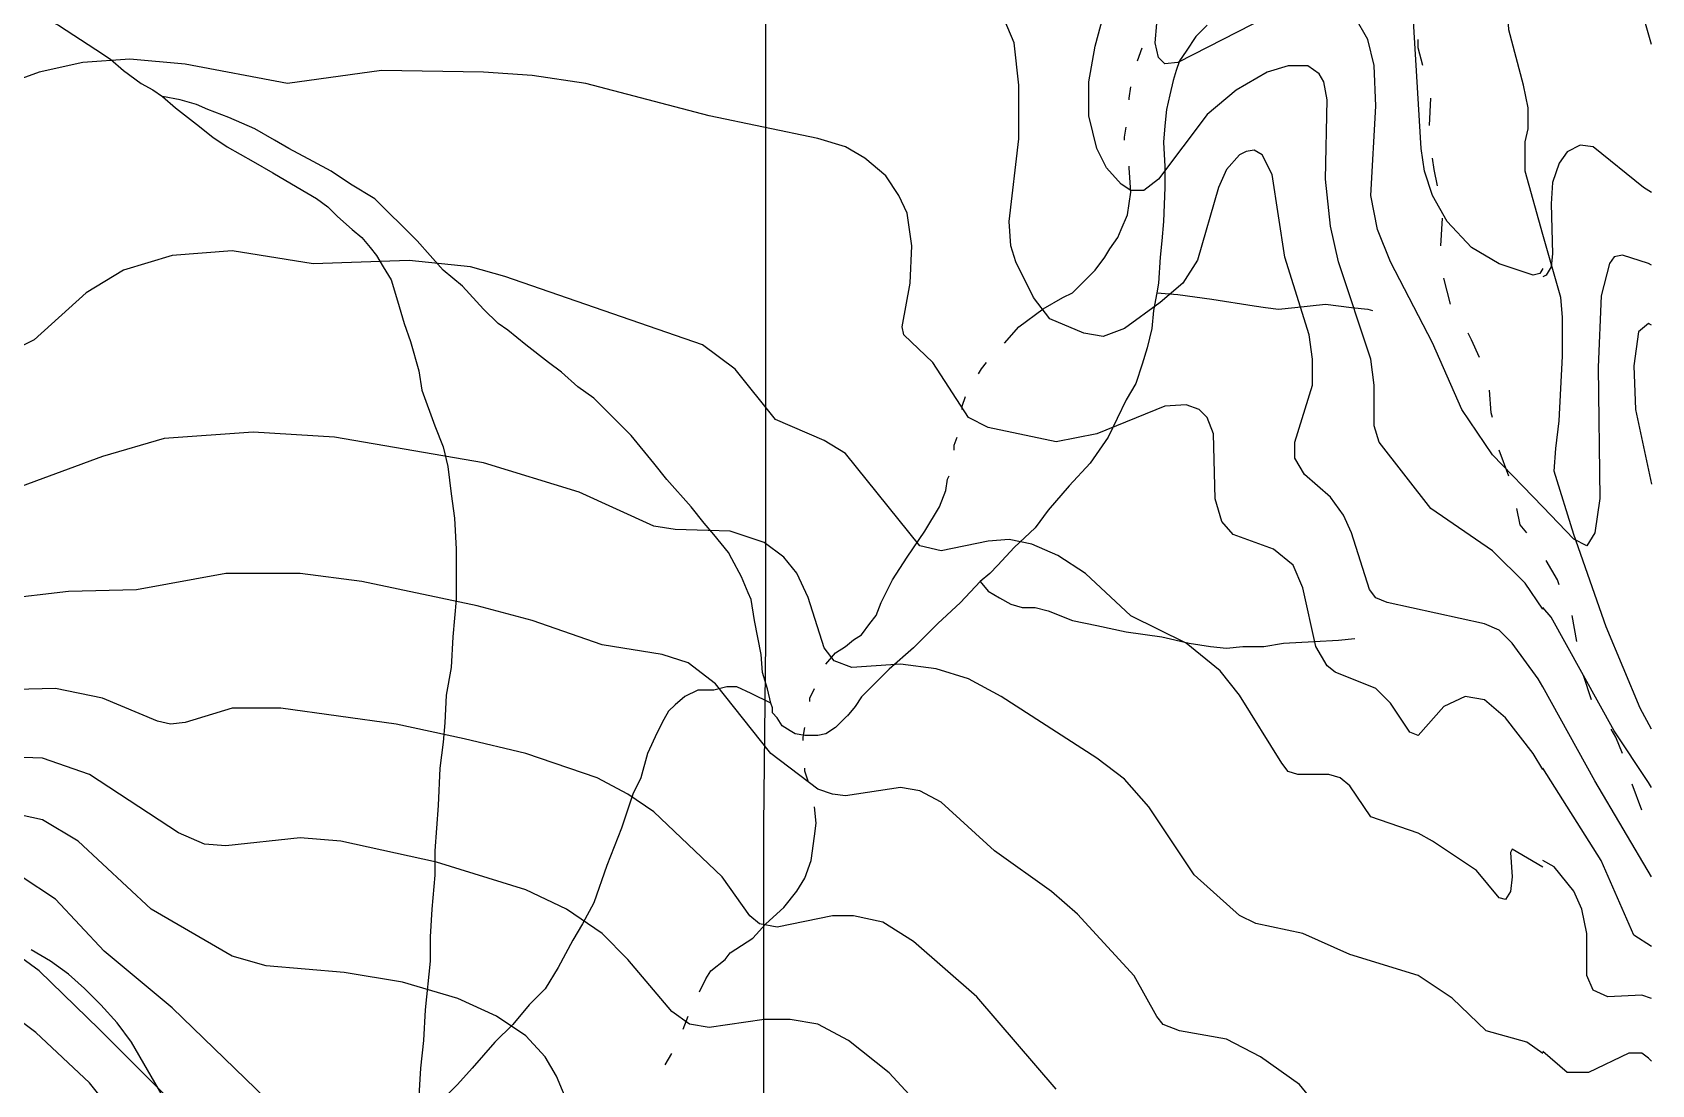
# Model space of a CAD drawing. Extents: x -4.4 to 64.9, y -5.9 to 77.3.
# Drawn here: x 26.4 to 31.67, y 19.39 to 22.81 of the extents above; entities that cross this region are included whole.
import ezdxf

# ---------------------------------------------------------------- set-up
doc = ezdxf.new("R2010")
doc.units = 0
for name, color, linetype in [('7000-7200', 7, 'CONTINUOUS'), ('7200-7400', 7, 'CONTINUOUS'), ('7400-7600', 7, 'CONTINUOUS'), ('7600-7800', 7, 'CONTINUOUS'), ('roads', 7, 'CONTINUOUS'), ('split_lines', 7, 'CONTINUOUS'), ('topo', 7, 'CONTINUOUS'), ('water', 7, 'CONTINUOUS')]:
    doc.layers.add(name, color=color, linetype=linetype)

msp = doc.modelspace()

# ---------------------------------------------------------------- linework, layer by layer
at = {"layer": '7000-7200', "color": 2}
msp.add_lwpolyline([(31.313941, 22.043306), (31.303384, 22.027483), (31.282297, 22.022218), (31.171576, 22.05913), (31.081946, 22.111849), (31.002857, 22.196208), (30.955406, 22.28056), (30.929054, 22.359649), (30.918497, 22.433468), (30.892145, 22.86581)], dxfattribs=at)
at = {"layer": '7200-7400', "color": 2}
for points in [[(31.31392, 20.68371), (31.298097, 20.710062), (31.213738, 20.82605), (31.171558, 20.86823), (31.124107, 20.889317), (30.807758, 20.957868), (30.770849, 20.97369), (30.749762, 21.000043), (30.691762, 21.184584), (30.66541, 21.242584), (30.62323, 21.300573), (30.53887, 21.374394), (30.507231, 21.427115), (30.507231, 21.479844), (30.565231, 21.664375), (30.565231, 21.748734), (30.554674, 21.827824), (30.475593, 22.080903), (30.433362, 22.349794), (30.401774, 22.413063), (30.375421, 22.428886), (30.349016, 22.42362), (30.327929, 22.413063), (30.285759, 22.365613), (30.25938, 22.307614), (30.19084, 22.070365), (30.14339, 21.996543), (30.069581, 21.933273), (29.95358, 21.848914), (29.88504, 21.822561), (29.82177, 21.833091), (29.71105, 21.880552), (29.658332, 21.94909), (29.60033, 22.065081), (29.584508, 22.117812), (29.579242, 22.196891), (29.610884, 22.465792), (29.610884, 22.639782), (29.595062, 22.77686), (29.54233, 22.9034)], [(31.313925, 20.936773), (31.255933, 21.021133), (31.150484, 21.126583), (30.950123, 21.263663), (30.781403, 21.479833), (30.765608, 21.532562), (30.765608, 21.664372), (30.755051, 21.748734), (30.649601, 22.065073), (30.623249, 22.181074), (30.607426, 22.333974), (30.612692, 22.592324), (30.602135, 22.650323), (30.586313, 22.676676), (30.549403, 22.703028), (30.486134, 22.703028), (30.417543, 22.681941), (30.317372, 22.623939), (30.222463, 22.54486), (30.064292, 22.333961), (30.016842, 22.297049), (29.974662, 22.297049), (29.943023, 22.318136), (29.895573, 22.370868), (29.863931, 22.434137), (29.837579, 22.539577), (29.837579, 22.650307), (29.858666, 22.766298), (29.895576, 22.903376)], [(30.417583, 22.861564), (30.127602, 22.713934), (30.085422, 22.708669), (30.064335, 22.729756), (30.053778, 22.777217), (30.059043, 22.840477)], [(31.313941, 21.269275), (31.150492, 21.437994), (31.05031, 21.585624), (30.955412, 21.801804), (30.818321, 22.065414), (30.776141, 22.170874), (30.755053, 22.281595), (30.770875, 22.571575), (30.76561, 22.703385), (30.744523, 22.787745), (30.70234, 22.861564)], [(31.313927, 20.41492), (31.282289, 20.46764), (31.192658, 20.583642), (31.124118, 20.641641), (31.060848, 20.652171), (30.992308, 20.620533), (30.907948, 20.525632), (30.881569, 20.536189), (30.818307, 20.631087), (30.770849, 20.678537), (30.639039, 20.731269), (30.612686, 20.752356), (30.575777, 20.815636), (30.533597, 21.005446), (30.501966, 21.079257), (30.438646, 21.131975), (30.306836, 21.179436), (30.269935, 21.221605), (30.248847, 21.295426), (30.243582, 21.506326), (30.222495, 21.559047), (30.196116, 21.585399), (30.153936, 21.601221), (30.085396, 21.595956), (29.863955, 21.506326), (29.732145, 21.479947), (29.510705, 21.527397), (29.447427, 21.559039), (29.331436, 21.738297), (29.236536, 21.827937), (29.23127, 21.85429), (29.257623, 21.996641), (29.262888, 22.11791), (29.247066, 22.22336), (29.220713, 22.281359), (29.178534, 22.344629), (29.109993, 22.40262), (29.046723, 22.43953), (28.957093, 22.465882), (28.603792, 22.539701), (28.203084, 22.645153), (28.029094, 22.671506), (27.870923, 22.682036), (27.538762, 22.687301), (27.232954, 22.645122), (26.900794, 22.708391), (26.721523, 22.724213), (26.568583, 22.713657), (26.426224, 22.682026), (26.326053, 22.645116)], [(31.313927, 20.098163), (31.213759, 20.156162), (31.208467, 20.145605), (31.213759, 20.066516), (31.208467, 20.019066), (31.192645, 19.992713), (31.171558, 19.997979), (31.097747, 20.087609), (30.955399, 20.182517), (30.907948, 20.20887), (30.755037, 20.261591), (30.686497, 20.36177), (30.654858, 20.388123), (30.617957, 20.398679), (30.517778, 20.398679), (30.486147, 20.40921), (30.465059, 20.435562), (30.327931, 20.657011), (30.264659, 20.736092), (30.153941, 20.825722), (29.974681, 20.91536), (29.827051, 21.052441), (29.73741, 21.110432), (29.653061, 21.147342), (29.57924, 21.163164), (29.510699, 21.157899), (29.357799, 21.12627), (29.289259, 21.142092), (29.046721, 21.442622), (28.97818, 21.484802), (28.82001, 21.553353), (28.6882, 21.716791), (28.58275, 21.795883), (27.939469, 22.017323), (27.828751, 22.048952), (27.62839, 22.070039), (27.317319, 22.059509), (27.053699, 22.101689), (26.858609, 22.085866), (26.700441, 22.038416), (26.579129, 21.964595), (26.41041, 21.811705), (26.34714, 21.780066)]]:
    msp.add_lwpolyline(points, dxfattribs=at)
at = {"layer": '7400-7600', "color": 2}
for points in [[(30.639047, 19.249292), (30.523059, 19.391643), (30.396519, 19.481284), (30.285757, 19.539273), (30.132857, 19.565626), (30.080128, 19.586713), (30.05904, 19.613065), (29.98523, 19.744873), (29.800691, 19.945223), (29.716331, 20.019045), (29.5318, 20.150855), (29.35781, 20.309025), (29.289262, 20.345935), (29.226, 20.356465), (29.046731, 20.330113), (29.004552, 20.335378), (28.957101, 20.3512), (28.804201, 20.467188), (28.62493, 20.693909), (28.5353, 20.76245), (28.45094, 20.788802), (28.25582, 20.820433), (28.029109, 20.899522), (27.849841, 20.946983), (27.475501, 21.026065), (27.27514, 21.052417), (27.032609, 21.052417), (26.742631, 20.999699), (26.521141, 20.994434), (26.2997, 20.968081)], [(29.73214, 19.376139), (29.47379, 19.676669), (29.268161, 19.855929), (29.16799, 19.919199), (29.073081, 19.940286), (29.004541, 19.940286), (28.82528, 19.903377), (28.767281, 19.913934), (28.73564, 19.940286), (28.646009, 20.066826), (28.424521, 20.277728), (28.34017, 20.335727), (28.23999, 20.388445), (28.008001, 20.467537), (27.807651, 20.514988), (27.58621, 20.562435), (27.211859, 20.615167), (27.053691, 20.615167), (26.900791, 20.567706), (26.85333, 20.562441), (26.811161, 20.572997), (26.63185, 20.646808), (26.47895, 20.678447), (26.26278, 20.673182)], [(29.447424, 19.149499), (29.189072, 19.428939), (29.057264, 19.534389), (28.957093, 19.58712), (28.867452, 19.602942), (28.783093, 19.602942), (28.603792, 19.57659), (28.540562, 19.587147), (28.482523, 19.629327), (28.340164, 19.798036), (28.255812, 19.882395), (28.139814, 19.961485), (28.008004, 20.024757), (27.718012, 20.114385), (27.406944, 20.182925), (27.275134, 20.193482), (27.032604, 20.167129), (26.964064, 20.172394), (26.879693, 20.209304), (26.589673, 20.399113), (26.436762, 20.451834), (26.278594, 20.457099)], [(28.160914, 19.291729), (28.108193, 19.418268), (28.071284, 19.481538), (28.008014, 19.550079), (27.913114, 19.613348), (27.786574, 19.67135), (27.607303, 19.724069), (27.417504, 19.75571), (27.164425, 19.776797), (27.053705, 19.808436), (26.790084, 19.961326), (26.552774, 20.182777), (26.436773, 20.251317), (26.368233, 20.267139)]]:
    msp.add_lwpolyline(points, dxfattribs=at)
at = {"layer": '7600-7800', "color": 2}
for points in [[(26.900791, 19.291766), (26.621341, 19.571206), (26.426221, 19.761018), (26.326039, 19.834826)], [(26.737345, 19.212798), (26.589676, 19.397337), (26.415686, 19.560778), (26.252237, 19.682047)]]:
    msp.add_lwpolyline(points, dxfattribs=at)
at = {"layer": 'roads', "color": 7}
for points in [[(25.709169, 23.409694), (25.767168, 23.346433), (25.862069, 23.24097), (25.935877, 23.182973), (26.094058, 23.061714), (26.241688, 22.966808), (26.336588, 22.914103), (26.489488, 22.834993), (26.610797, 22.755909), (26.658208, 22.724291), (26.700427, 22.687382), (26.758387, 22.645181), (26.795338, 22.624014), (26.826967, 22.602848)], [(30.222523, 22.83457), (30.185625, 22.79766), (30.153983, 22.750194), (30.132896, 22.718576), (30.122365, 22.686932), (30.111808, 22.655288), (30.101278, 22.607848), (30.090721, 22.560408), (30.085456, 22.507677), (30.080191, 22.454945), (30.085456, 22.375861), (30.085456, 22.307308), (30.080191, 22.196606), (30.074926, 22.133318), (30.06966, 22.080613), (30.064395, 21.996237), (30.05913, 21.96462)], [(30.923749, 22.703178), (30.907927, 22.761174), (30.907927, 22.787633)], [(26.826956, 22.603006), (26.869128, 22.566097), (26.937668, 22.513365), (26.990397, 22.471191), (27.037848, 22.439547), (27.122207, 22.392107), (27.185477, 22.355198), (27.264566, 22.307731), (27.327836, 22.270822), (27.364748, 22.244364), (27.396377, 22.212746), (27.443827, 22.170545), (27.475468, 22.144086), (27.501821, 22.112469), (27.522908, 22.08601), (27.543995, 22.049101), (27.570348, 22.006926), (27.591435, 21.938373), (27.612523, 21.864554), (27.63361, 21.806558), (27.659962, 21.711651), (27.670493, 21.64839), (27.712723, 21.532396), (27.739049, 21.463869), (27.754871, 21.400581), (27.765401, 21.31094), (27.775985, 21.231856), (27.78125, 21.131685), (27.78125, 21.047336), (27.78125, 20.968252), (27.77072, 20.846967), (27.765401, 20.746795), (27.749579, 20.657181), (27.744314, 20.56754), (27.739049, 20.504278), (27.728545, 20.419903), (27.72328, 20.298644), (27.712749, 20.151007), (27.712749, 20.071923), (27.702219, 19.961221), (27.696954, 19.87158), (27.696954, 19.792496), (27.681105, 19.634328), (27.67584, 19.534131), (27.665283, 19.444516), (27.660018, 19.354875)], [(28.804174, 20.630617), (28.793644, 20.678057), (28.777822, 20.730788), (28.772556, 20.788785), (28.751469, 20.899513), (28.740939, 20.96804), (28.730382, 20.989207), (28.709295, 21.041938), (28.677653, 21.099935), (28.667123, 21.121101), (28.619672, 21.179098), (28.588041, 21.216008), (28.545861, 21.268739), (28.466772, 21.358353), (28.424592, 21.411085), (28.350771, 21.500726), (28.303321, 21.548165), (28.271692, 21.57981), (28.229512, 21.621984), (28.176781, 21.658894), (28.124063, 21.706333), (28.081883, 21.737978), (28.008072, 21.795974), (27.950073, 21.84344), (27.918391, 21.864607), (27.870981, 21.912047), (27.802393, 21.985866), (27.739131, 22.038597), (27.654771, 22.133477), (27.612591, 22.175678), (27.554592, 22.233674), (27.517683, 22.270584), (27.438601, 22.318024), (27.375332, 22.360198), (27.317332, 22.391842), (27.238243, 22.434017), (27.190793, 22.460475), (27.127523, 22.497385), (27.043163, 22.534294), (26.974623, 22.560752), (26.937711, 22.576627), (26.884992, 22.592502), (26.826991, 22.603086)], [(30.944839, 22.5081), (30.950104, 22.597741)], [(30.971217, 22.313023), (30.960661, 22.365728), (30.955395, 22.402637)], [(30.981748, 22.117946), (30.987013, 22.20756)], [(31.013392, 21.928134), (30.992305, 22.012483)], [(30.059037, 21.965043), (30.048507, 21.90702), (30.043242, 21.849023), (30.02742, 21.785761), (30.011598, 21.73303), (29.99051, 21.669768), (29.958879, 21.617063), (29.90088, 21.495778), (29.842881, 21.411429), (29.77434, 21.33761), (29.7058, 21.258526), (29.66362, 21.200529), (29.59508, 21.137268), (29.542351, 21.079271), (29.515999, 21.052813), (29.484368, 21.026354)], [(30.059037, 21.965043), (30.127578, 21.959751), (30.238308, 21.943876), (30.375386, 21.92271), (30.412288, 21.917418), (30.454478, 21.912126), (30.507197, 21.917418), (30.607378, 21.928001), (30.691738, 21.917418), (30.744456, 21.912126), (30.760278, 21.906835)], [(31.108293, 21.754144), (31.08194, 21.81214), (31.071383, 21.833307)], [(31.150483, 21.559066), (31.145192, 21.574941), (31.139926, 21.648734)], [(31.203204, 21.369254), (31.171573, 21.453603)], [(31.261203, 21.184707), (31.240116, 21.211166), (31.229559, 21.263897)], [(31.366653, 21.015983), (31.361388, 21.031858), (31.324489, 21.095146)], [(29.484328, 21.026539), (29.421058, 20.957986), (29.347247, 20.889459), (29.268158, 20.810375), (29.189066, 20.741821), (29.125796, 20.678533), (29.099444, 20.652075), (29.078357, 20.620457), (29.052004, 20.588813)], [(29.484328, 21.026539), (29.51068, 20.994895), (29.54759, 20.973729), (29.584499, 20.952562), (29.621401, 20.941979), (29.66358, 20.941979), (29.70576, 20.931395), (29.78485, 20.899751), (29.863939, 20.883876), (29.95884, 20.862709), (30.074838, 20.846834), (30.164468, 20.825668), (30.233009, 20.815084), (30.28573, 20.809793), (30.338458, 20.815084), (30.406999, 20.815084), (30.470308, 20.825668), (30.57049, 20.830959), (30.649569, 20.836251), (30.7023, 20.841543)], [(31.424652, 20.831462), (31.40883, 20.915811)], [(28.804166, 20.63112), (28.740896, 20.662737), (28.693449, 20.683904), (28.661807, 20.683904), (28.619627, 20.673321), (28.566906, 20.673321), (28.524727, 20.652154), (28.493098, 20.625696), (28.472011, 20.604529), (28.456189, 20.578071), (28.435102, 20.535896), (28.403463, 20.467343), (28.382375, 20.388259), (28.355996, 20.335554), (28.319098, 20.224825), (28.271637, 20.103567), (28.229467, 19.982282), (28.192558, 19.913755), (28.160917, 19.861023), (28.113466, 19.771383), (28.071286, 19.702855), (28.018568, 19.650124), (27.965837, 19.586862), (27.907798, 19.528865), (27.833987, 19.44449), (27.786526, 19.391785), (27.733808, 19.339053)], [(31.472103, 20.64165), (31.44575, 20.720734)], [(29.051986, 20.588919), (29.015076, 20.552009), (28.983445, 20.530843), (28.957093, 20.525551), (28.914913, 20.525551), (28.883274, 20.530843), (28.867452, 20.541426), (28.841099, 20.557301), (28.825277, 20.583759), (28.809455, 20.599634), (28.809455, 20.615509), (28.80419, 20.631384)], [(31.572282, 20.46766), (31.551195, 20.520365), (31.535373, 20.546823)], [(31.635554, 20.283113), (31.603924, 20.367489)], [(26.842749, 19.32884), (26.726761, 19.529209), (26.679311, 19.592471), (26.626579, 19.650468), (26.57385, 19.703199), (26.52113, 19.750639), (26.46313, 19.792814), (26.399861, 19.829723)]]:
    msp.add_lwpolyline(points, dxfattribs=at)
at = {"layer": 'split_lines', "color": 5}
msp.add_lwpolyline([(28.782076, 19.045313), (28.782076, 19.642821), (28.782076, 20.234218), (28.788162, 20.8317), (28.788162, 21.429182), (28.788162, 22.020605), (28.788162, 22.61814), (28.788162, 23.209564), (28.788162, 23.807019), (28.794247, 24.404528), (28.794247, 24.995951), (28.794247, 25.593459), (28.794247, 26.184856), (28.794247, 26.782391), (28.800359, 27.379873), (28.800359, 27.97127), (28.800359, 28.568805), (28.800359, 29.160201)], dxfattribs=at)
at = {"layer": 'topo', "color": 2}
for points in [[(31.667178, 22.291334), (31.640825, 22.307156), (31.477376, 22.438966), (31.435197, 22.444231), (31.393017, 22.423144), (31.366664, 22.386235), (31.345577, 22.322975), (31.340312, 22.254425), (31.345577, 22.090986), (31.340312, 22.048806), (31.32449, 22.022427), (31.313959, 22.017162)], [(31.667199, 22.055005), (31.656642, 22.060271), (31.57229, 22.086623), (31.545911, 22.081358), (31.530089, 22.060271), (31.50371, 21.954821), (31.49318, 21.722842), (31.498445, 21.295773), (31.482623, 21.185042), (31.456271, 21.142873), (31.414091, 21.16396), (31.313909, 21.269399)], [(31.667189, 21.85955), (31.656658, 21.864815), (31.625019, 21.838436), (31.609197, 21.727716), (31.614489, 21.585365), (31.66721, 21.342826)], [(31.313909, 19.492587), (31.261177, 19.529497), (31.129367, 19.566398), (31.018647, 19.671848), (30.907927, 19.745667), (30.686487, 19.814207), (30.533589, 19.882747), (30.380679, 19.914386), (30.327918, 19.940739), (30.180288, 20.072549), (30.032659, 20.293989), (29.953567, 20.38363), (29.863937, 20.45217), (29.552869, 20.652518), (29.447419, 20.71052), (29.341967, 20.742148), (29.225979, 20.75797), (29.067798, 20.747413), (29.009809, 20.768501), (28.978167, 20.810681), (28.925438, 20.974132), (28.888537, 21.053211), (28.846357, 21.105942), (28.783087, 21.15339), (28.672367, 21.190302), (28.493059, 21.195567), (28.424519, 21.206124), (28.181978, 21.316844), (27.870907, 21.411743), (27.385839, 21.496113), (27.122218, 21.511935), (26.832238, 21.490848), (26.631837, 21.432848), (26.347127, 21.327396)], [(31.667189, 20.35691), (31.656658, 20.372732), (31.545938, 20.541451), (31.340309, 20.910524), (31.313957, 20.942163)], [(31.667183, 20.066942), (31.482644, 20.378013), (31.313933, 20.683823)], [(31.667189, 19.8402), (31.609189, 19.877109), (31.50374, 20.119639), (31.313938, 20.420169)], [(31.667183, 19.671504), (31.635552, 19.682061), (31.524824, 19.676796), (31.477374, 19.697883), (31.456287, 19.745344), (31.456287, 19.882424), (31.440464, 19.961514), (31.414112, 20.019505), (31.350834, 20.098594), (31.313933, 20.119682)], [(27.164425, 19.345191), (26.858614, 19.640452), (26.637134, 19.824991), (26.478963, 19.993711), (26.368233, 20.067532)], [(31.667191, 19.466915), (31.656634, 19.477445), (31.635547, 19.493267), (31.593365, 19.493267), (31.461565, 19.429997), (31.393017, 19.429997), (31.313935, 19.498538)]]:
    msp.add_lwpolyline(points, dxfattribs=at)
at = {"layer": 'water', "color": 4}
for points in [[(31.313916, 22.154829), (31.255917, 22.360436), (31.255917, 22.455342), (31.266447, 22.497517), (31.266447, 22.56607), (31.250625, 22.639889), (31.203167, 22.819144), (31.187345, 23.08804), (31.203167, 23.399111), (31.224254, 23.478195)], [(31.667164, 22.771414), (31.603894, 22.99287)], [(29.995768, 22.718947), (30.01159, 22.761121)], [(29.969407, 22.592396), (29.969407, 22.597688), (29.974672, 22.634598)], [(29.953585, 22.460581), (29.953585, 22.471164), (29.95885, 22.502809)], [(29.563415, 21.80153), (29.610865, 21.854262), (29.689954, 21.912259), (29.753224, 21.949141), (29.784866, 21.965016), (29.858674, 22.038835), (29.890315, 22.081036), (29.906137, 22.107495), (29.932516, 22.144404), (29.943047, 22.170862), (29.964134, 22.218302), (29.969399, 22.255211), (29.974664, 22.292121), (29.969399, 22.371205), (29.969399, 22.376496)], [(31.667177, 20.546718), (31.630268, 20.615245), (31.519548, 20.878875), (31.414098, 21.179416), (31.350828, 21.38505), (31.356094, 21.458842), (31.366651, 21.548483), (31.377181, 21.759382), (31.377181, 21.885933), (31.371916, 21.949194), (31.313914, 22.154829)], [(29.479055, 21.701359), (29.489585, 21.717234), (29.505407, 21.738401)], [(29.426326, 21.585366), (29.426326, 21.595949), (29.436856, 21.627567)], [(29.399966, 21.45355), (29.399966, 21.469425), (29.410522, 21.495884)], [(28.983424, 20.75759), (29.015066, 20.7945), (29.046704, 20.815666), (29.073057, 20.836833), (29.099409, 20.852708), (29.125762, 20.889618), (29.146849, 20.916076), (29.162671, 20.95825), (29.199581, 21.032069), (29.247031, 21.105888), (29.30503, 21.190237), (29.352481, 21.269321), (29.373568, 21.322053), (29.378833, 21.358935), (29.384098, 21.369519)], [(28.930706, 20.636332), (28.930706, 20.646915), (28.946528, 20.678533)], [(28.909616, 20.509782), (28.909616, 20.520365), (28.914881, 20.552009)], [(28.925438, 20.377966), (28.914881, 20.40961), (28.914881, 20.420194)], [(28.572166, 19.692563), (28.593254, 19.734711), (28.609076, 19.76117), (28.656534, 19.798079), (28.672356, 19.819246), (28.746164, 19.866685), (28.788355, 19.914152), (28.846346, 19.966883), (28.888526, 20.019615), (28.914905, 20.061789), (28.935992, 20.119786), (28.946549, 20.19887), (28.951814, 20.241044), (28.946549, 20.293776)], [(28.519448, 19.571278), (28.53527, 19.613453)], [(28.461446, 19.455285), (28.482533, 19.492194)]]:
    msp.add_lwpolyline(points, dxfattribs=at)

doc.saveas('drawing.dxf')
